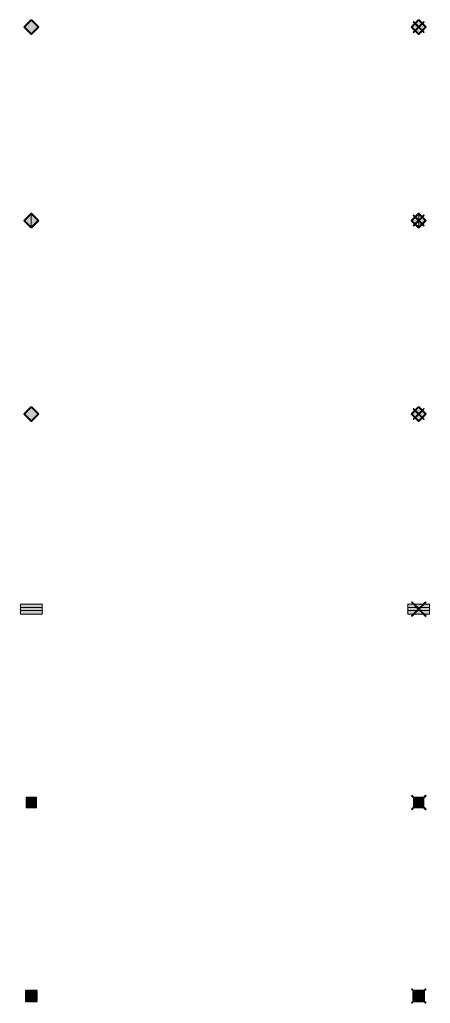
# Model space of a CAD drawing. Header units: metres. Extents: x -3 to 16, y 4 to 533.
# Drawn here: x -0.3 to 10.3, y 104.96 to 130.38 of the extents above; entities that cross this region are included whole.
import ezdxf

# ---------------------------------------------------------------- set-up
doc = ezdxf.new("R2010")
doc.units = ezdxf.units.M

# ---------------------------------------------------------------- blocks, each defined once
blk = doc.blocks.new('SIS-BORD_611')
at = {"lineweight": 0, "true_color": 0xf6f6f6, "extrusion": (0, 0, -1)}
h = blk.add_hatch(color=7, dxfattribs=at)
h.paths.add_polyline_path([(-150, 275), (-150, 25, 0.414214), (-125, 0), (125, 0, 0.414214), (150, 25), (150, 275, 0.414214), (125, 300), (-125, 300, 0.414214)])
h.paths.add_polyline_path([(-125, 290), (125, 290, -0.414214), (140, 275), (140, 25, -0.414214), (125, 10), (-125, 10, -0.414214), (-140, 25), (-140, 275, -0.414214)], flags=16)
at = {"lineweight": 0, "true_color": 0x1e1e1d, "extrusion": (0, 0, -1)}
h = blk.add_hatch(color=250, dxfattribs=at)
h.paths.add_polyline_path([(-140, 275), (-140, 25, 0.414214), (-125, 10), (125, 10, 0.414214), (140, 25), (140, 275, 0.414214), (125, 290), (-125, 290, 0.414214)])
h.paths.add_polyline_path([(125, 280, -0.414214), (130, 275), (130, 31), (-119, 280)], flags=16)
h.paths.add_polyline_path([(-125, 20, -0.414214), (-130, 25), (-130, 269), (119, 20)], flags=16)
at = {"lineweight": 0, "true_color": 0xf6f6f6, "extrusion": (0, 0, -1)}
h = blk.add_hatch(color=7, dxfattribs=at)
h.paths.add_polyline_path([(130, 275, 0.414214), (125, 280), (-119, 280), (130, 31)])
edge = h.paths.add_edge_path(flags=16)
edge.add_arc((0, 225), 37.5, 0, 360)
h = blk.add_hatch(color=7, dxfattribs=at)
h.paths.add_polyline_path([(-130, 25, 0.414214), (-125, 20), (119, 20), (-130, 269)])
edge = h.paths.add_edge_path(flags=16)
edge.add_arc((0, 75), 37.5, 0, 360)
at = {"lineweight": 0, "true_color": 0x1e1e1d}
h = blk.add_hatch(color=250, dxfattribs=at)
edge = h.paths.add_edge_path(flags=0)
edge.add_arc((0, 225), 37.5, 0, 360)
h = blk.add_hatch(color=250, dxfattribs=at)
edge = h.paths.add_edge_path(flags=0)
edge.add_arc((0, 75), 37.5, 0, 360)
at = {"color": 7, "lineweight": 0, "flags": 128}
blk.add_lwpolyline([(125, 300), (-125, 300, 0.414214), (-150, 275), (-150, 25, 0.414214), (-125, 0), (125, 0, 0.414214), (150, 25), (150, 275, 0.414214)], format="xyb", close=True, dxfattribs=at)
blk = doc.blocks.new('SIS-BORD_702')
at = {"lineweight": 0, "true_color": 0x1e1e1d, "extrusion": (0, 0, -1)}
h = blk.add_hatch(color=250, dxfattribs=at)
h.paths.add_polyline_path([(-150, 275), (-150, 25, 0.414214), (-125, 0), (125, 0, 0.414214), (150, 25), (150, 275, 0.414214), (125, 300), (-125, 300, 0.414214)])
h.paths.add_polyline_path([(-130, 275, -0.414214), (-125, 280), (125, 280, -0.414214), (130, 275), (130, 25, -0.414214), (125, 20), (-125, 20, -0.414214), (-130, 25)], flags=16)
at = {"lineweight": 0, "true_color": 0xf6f6f6, "extrusion": (0, 0, -1)}
for points in [[(130, 275, 0.414214), (125, 280), (-125, 280, 0.414214), (-130, 275), (-130, 188), (130, 188)], [(-130, 25, 0.414214), (-125, 20), (125, 20, 0.414214), (130, 25), (130, 113), (-130, 113)]]:
    blk.add_hatch(color=7, dxfattribs=at).paths.add_polyline_path(points)
at = {"color": 7, "lineweight": 0, "true_color": 0xf6f6f6, "flags": 128}
for points in [[(-130, 275, -0.414214), (-125, 280), (125, 280, -0.414214), (130, 275), (130, 188), (-130, 188)], [(130, 25, -0.414214), (125, 20), (-125, 20, -0.414214), (-130, 25), (-130, 113), (130, 113)]]:
    blk.add_lwpolyline(points, format="xyb", close=True, dxfattribs=at)
at = {"color": 12, "lineweight": 0, "true_color": 0xcc0605, "flags": 128}
blk.add_lwpolyline([(130, 113), (-130, 113), (-130, 188), (130, 188)], close=True, dxfattribs=at)
at = {"color": 12, "lineweight": 0, "true_color": 0xcc0605}
blk.add_solid([(130, 113), (-130, 113), (130, 188), (-130, 188)], dxfattribs=at)
blk = doc.blocks.new('SIS-BORD_703')
at = {"lineweight": 0, "true_color": 0x1e1e1d, "extrusion": (0, 0, -1)}
h = blk.add_hatch(color=250, dxfattribs=at)
h.paths.add_polyline_path([(-300, 275), (-300, 25, 0.414214), (-275, 0), (275, 0, 0.414214), (300, 25), (300, 275, 0.414214), (275, 300), (-275, 300, 0.414214)])
h.paths.add_polyline_path([(-280, 275, -0.414214), (-275, 280), (275, 280, -0.414214), (280, 275), (280, 25, -0.414214), (275, 20), (-275, 20, -0.414214), (-280, 25)], flags=16)
at = {"lineweight": 0, "true_color": 0xf6f6f6, "extrusion": (0, 0, -1)}
for points in [[(280, 275, 0.414214), (275, 280), (-275, 280, 0.414214), (-280, 275), (-280, 188), (280, 188)], [(-280, 25, 0.414214), (-275, 20), (275, 20, 0.414214), (280, 25), (280, 112), (-280, 112)]]:
    blk.add_hatch(color=7, dxfattribs=at).paths.add_polyline_path(points)
at = {"color": 7, "lineweight": 0, "true_color": 0xf6f6f6, "flags": 128}
for points in [[(-280, 275, -0.414214), (-275, 280), (275, 280, -0.414214), (280, 275), (280, 188), (-280, 188)], [(280, 25, -0.414214), (275, 20), (-275, 20, -0.414214), (-280, 25), (-280, 112), (280, 112)]]:
    blk.add_lwpolyline(points, format="xyb", close=True, dxfattribs=at)
at = {"color": 12, "lineweight": 0, "true_color": 0xcc0605, "flags": 128}
blk.add_lwpolyline([(280, 112), (-280, 112), (-280, 188), (280, 188)], close=True, dxfattribs=at)
at = {"color": 12, "lineweight": 0, "true_color": 0xcc0605}
blk.add_solid([(280, 112), (-280, 112), (280, 188), (-280, 188)], dxfattribs=at)
blk = doc.blocks.new('SIS-BORD_901_AVENIO')
at = {"lineweight": 0, "true_color": 0xf6f6f6, "extrusion": (0, 0, -1)}
h = blk.add_hatch(color=7, dxfattribs=at)
h.paths.add_polyline_path([(-14, 374), (-184, 204, 0.414214), (-184, 176), (-14, 6, 0.414214), (14, 6), (184, 176, 0.414214), (184, 204), (14, 374, 0.414214)])
edge = h.paths.add_edge_path(flags=16)
edge.add_line((11, 363), (173, 200))
edge.add_ellipse((163, 190), major_axis=(0, 15), ratio=0.999479, start_angle=225.0149, end_angle=315.0149, ccw=False)
edge.add_line((173, 179), (11, 16))
edge.add_ellipse((0, 27), major_axis=(0, 15), ratio=0.999479, start_angle=135.0149, end_angle=225.0149, ccw=False)
edge.add_line((-11, 16), (-173, 179))
edge.add_ellipse((-163, 190), major_axis=(0, -15), ratio=0.999479, start_angle=225.0149, end_angle=315.0149, ccw=False)
edge.add_line((-173, 200), (-11, 363))
edge.add_ellipse((0, 352), major_axis=(0, 15), ratio=0.999479, start_angle=-45.0149, end_angle=44.9851, ccw=False)
at = {"lineweight": 0, "true_color": 0x1e1e1d, "extrusion": (0, 0, -1)}
h = blk.add_hatch(color=250, dxfattribs=at)
h.paths.add_polyline_path([(-11, 363), (-173, 200, 0.414214), (-173, 179), (-11, 16, 0.414214), (11, 16), (173, 179, 0.414214), (173, 200), (11, 363, 0.414214)])
edge = h.paths.add_edge_path(flags=16)
edge.add_line((-4, 24), (-166, 186))
edge.add_ellipse((-163, 190), major_axis=(0, -5), ratio=0.999479, start_angle=224.9851, end_angle=314.9851, ccw=False)
edge.add_line((-166, 193), (-4, 356))
edge.add_ellipse((0, 352), major_axis=(0, -5), ratio=0.999479, start_angle=135.0149, end_angle=225.0149, ccw=False)
edge.add_line((4, 356), (166, 193))
edge.add_ellipse((163, 190), major_axis=(0, 5), ratio=0.999479, start_angle=224.9851, end_angle=314.9851, ccw=False)
edge.add_line((166, 186), (4, 24))
edge.add_ellipse((0, 27), major_axis=(0, 5), ratio=0.999479, start_angle=135.0149, end_angle=225.0149, ccw=False)
at = {"lineweight": 0, "true_color": 0xa52019, "extrusion": (0, 0, -1)}
blk.add_hatch(color=24, dxfattribs=at).paths.add_polyline_path([(-4, 356), (-166, 193, 0.414214), (-166, 186), (-4, 24, 0.414214), (4, 24), (166, 186, 0.414214), (166, 193), (4, 356, 0.414214)])
at = {"color": 7, "lineweight": 0, "flags": 128}
blk.add_lwpolyline([(184, 204), (14, 374, 0.414214), (-14, 374), (-184, 204, 0.414214), (-184, 176), (-14, 6, 0.414214), (14, 6), (184, 176, 0.414214)], format="xyb", close=True, dxfattribs=at)
at = {"color": 24, "lineweight": 0, "true_color": 0xa52019, "flags": 128}
blk.add_lwpolyline([(4, 356), (166, 193, -0.414214), (166, 186), (4, 24, -0.414214), (-4, 24), (-166, 186, -0.414214), (-166, 193), (-4, 356, -0.414214)], format="xyb", close=True, dxfattribs=at)
blk = doc.blocks.new('SIS-BORD_901_AVENIO_REGIOCITADIS')
at = {"lineweight": 0, "true_color": 0xf6f6f6, "extrusion": (0, 0, -1)}
h = blk.add_hatch(color=7, dxfattribs=at)
h.paths.add_polyline_path([(-14, 374), (-184, 204, 0.414214), (-184, 176), (-14, 6, 0.414214), (14, 6), (184, 176, 0.414214), (184, 204), (14, 374, 0.414214)])
edge = h.paths.add_edge_path(flags=16)
edge.add_line((11, 363), (173, 200))
edge.add_ellipse((163, 190), major_axis=(0, 15), ratio=0.999479, start_angle=225.0149, end_angle=315.0149, ccw=False)
edge.add_line((173, 179), (11, 16))
edge.add_ellipse((0, 27), major_axis=(0, 15), ratio=0.999479, start_angle=135.0149, end_angle=225.0149, ccw=False)
edge.add_line((-11, 16), (-173, 179))
edge.add_ellipse((-163, 190), major_axis=(0, -15), ratio=0.999479, start_angle=225.0149, end_angle=315.0149, ccw=False)
edge.add_line((-173, 200), (-11, 363))
edge.add_ellipse((0, 352), major_axis=(0, 15), ratio=0.999479, start_angle=-45.0149, end_angle=44.9851, ccw=False)
at = {"lineweight": 0, "true_color": 0x1e1e1d, "extrusion": (0, 0, -1)}
h = blk.add_hatch(color=250, dxfattribs=at)
h.paths.add_polyline_path([(-11, 363), (-173, 200, 0.414214), (-173, 179), (-11, 16, 0.414214), (11, 16), (173, 179, 0.414214), (173, 200), (11, 363, 0.414214)])
edge = h.paths.add_edge_path(flags=16)
edge.add_line((-4, 24), (-166, 186))
edge.add_ellipse((-163, 190), major_axis=(0, -5), ratio=0.999479, start_angle=224.9851, end_angle=314.9851, ccw=False)
edge.add_line((-166, 193), (-4, 356))
edge.add_ellipse((0, 352), major_axis=(0, -5), ratio=0.999479, start_angle=135.0149, end_angle=225.0149, ccw=False)
edge.add_line((4, 356), (166, 193))
edge.add_ellipse((163, 190), major_axis=(0, 5), ratio=0.999479, start_angle=224.9851, end_angle=314.9851, ccw=False)
edge.add_line((166, 186), (4, 24))
edge.add_ellipse((0, 27), major_axis=(0, 5), ratio=0.999479, start_angle=135.0149, end_angle=225.0149, ccw=False)
at = {"lineweight": 0, "true_color": 0x063971, "extrusion": (0, 0, -1)}
h = blk.add_hatch(color=156, dxfattribs=at)
edge = h.paths.add_edge_path()
edge.add_line((4, 24), (166, 186))
edge.add_ellipse((163, 190), major_axis=(0, 5), ratio=0.999479, start_angle=224.9851, end_angle=314.9851)
edge.add_line((166, 193), (4, 356))
edge.add_ellipse((0, 352), major_axis=(0, -5), ratio=0.999479, start_angle=135.0149, end_angle=180.0149)
edge.add_line((0, 357), (0, 22))
edge.add_ellipse((0, 27), major_axis=(0, 5), ratio=0.999479, start_angle=179.9851, end_angle=225.0149)
at = {"lineweight": 0, "true_color": 0xa52019, "extrusion": (0, 0, -1)}
h = blk.add_hatch(color=24, dxfattribs=at)
edge = h.paths.add_edge_path()
edge.add_line((-4, 356), (-166, 193))
edge.add_ellipse((-163, 190), major_axis=(0, -5), ratio=0.999479, start_angle=224.9851, end_angle=314.9851)
edge.add_line((-166, 186), (-4, 24))
edge.add_ellipse((0, 27), major_axis=(0, 5), ratio=0.999479, start_angle=135.0149, end_angle=179.9851)
edge.add_line((0, 22), (0, 357))
edge.add_ellipse((0, 352), major_axis=(0, -5), ratio=0.999479, start_angle=180.0149, end_angle=225.0149)
at = {"color": 7, "lineweight": 0, "flags": 128}
blk.add_lwpolyline([(184, 204), (14, 374, 0.414214), (-14, 374), (-184, 204, 0.414214), (-184, 176), (-14, 6, 0.414214), (14, 6), (184, 176, 0.414214)], format="xyb", close=True, dxfattribs=at)
at = {"color": 156, "lineweight": 0, "true_color": 0x063971}
blk.add_rational_spline([(-4, 24), (-85, 105), (-166, 186), (-170, 190), (-166, 193), (-85, 275), (-4, 356), (-2, 357), (0, 357), (0, 190), (0, 22), (-2, 22), (-4, 24)], [1, 1, 1, 0.707108376163, 1, 1, 1, 0.923879518776, 1, 1, 1, 0.923778900558, 1], degree=2, knots=[0, 0, 0, 0.166667, 0.166667, 0.333333, 0.333333, 0.5, 0.5, 0.666667, 0.666667, 0.833333, 0.833333, 1, 1, 1], dxfattribs=at)
at = {"color": 24, "lineweight": 0, "true_color": 0xa52019}
blk.add_rational_spline([(4, 356), (85, 275), (166, 193), (170, 190), (166, 186), (85, 105), (4, 24), (2, 22), (0, 22), (0, 190), (0, 357), (2, 357), (4, 356)], [1, 1, 1, 0.707112580309, 1, 1, 1, 0.923979236882, 1, 1, 1, 0.923872722172, 1], degree=2, knots=[0, 0, 0, 0.166667, 0.166667, 0.333333, 0.333333, 0.5, 0.5, 0.666667, 0.666667, 0.833333, 0.833333, 1, 1, 1], dxfattribs=at)
blk = doc.blocks.new('SIS-BORD_901_GTL8')
at = {"lineweight": 0, "true_color": 0xf6f6f6, "extrusion": (0, 0, -1)}
h = blk.add_hatch(color=7, dxfattribs=at)
h.paths.add_polyline_path([(-14, 374), (-184, 204, 0.414214), (-184, 176), (-14, 6, 0.414214), (14, 6), (184, 176, 0.414214), (184, 204), (14, 374, 0.414214)])
edge = h.paths.add_edge_path(flags=16)
edge.add_line((11, 363), (173, 200))
edge.add_ellipse((163, 190), major_axis=(0, 15), ratio=0.999479, start_angle=225.0149, end_angle=315.0149, ccw=False)
edge.add_line((173, 179), (11, 16))
edge.add_ellipse((0, 27), major_axis=(0, 15), ratio=0.999479, start_angle=135.0149, end_angle=225.0149, ccw=False)
edge.add_line((-11, 16), (-173, 179))
edge.add_ellipse((-163, 190), major_axis=(0, -15), ratio=0.999479, start_angle=225.0149, end_angle=315.0149, ccw=False)
edge.add_line((-173, 200), (-11, 363))
edge.add_ellipse((0, 352), major_axis=(0, 15), ratio=0.999479, start_angle=-45.0149, end_angle=44.9851, ccw=False)
at = {"lineweight": 0, "true_color": 0x1e1e1d, "extrusion": (0, 0, -1)}
h = blk.add_hatch(color=250, dxfattribs=at)
h.paths.add_polyline_path([(-11, 363), (-173, 200, 0.414214), (-173, 179), (-11, 16, 0.414214), (11, 16), (173, 179, 0.414214), (173, 200), (11, 363, 0.414214)])
edge = h.paths.add_edge_path(flags=16)
edge.add_line((-4, 24), (-166, 186))
edge.add_ellipse((-163, 190), major_axis=(0, -5), ratio=0.999479, start_angle=224.9851, end_angle=314.9851, ccw=False)
edge.add_line((-166, 193), (-4, 356))
edge.add_ellipse((0, 352), major_axis=(0, -5), ratio=0.999479, start_angle=135.0149, end_angle=225.0149, ccw=False)
edge.add_line((4, 356), (166, 193))
edge.add_ellipse((163, 190), major_axis=(0, 5), ratio=0.999479, start_angle=224.9851, end_angle=314.9851, ccw=False)
edge.add_line((166, 186), (4, 24))
edge.add_ellipse((0, 27), major_axis=(0, 5), ratio=0.999479, start_angle=135.0149, end_angle=225.0149, ccw=False)
at = {"lineweight": 0, "true_color": 0xfad201, "extrusion": (0, 0, -1)}
blk.add_hatch(color=40, dxfattribs=at).paths.add_polyline_path([(-4, 356), (-166, 193, 0.414214), (-166, 186), (-4, 24, 0.414214), (4, 24), (166, 186, 0.414214), (166, 193), (4, 356, 0.414214)])
at = {"color": 7, "lineweight": 0, "flags": 128}
blk.add_lwpolyline([(184, 204), (14, 374, 0.414214), (-14, 374), (-184, 204, 0.414214), (-184, 176), (-14, 6, 0.414214), (14, 6), (184, 176, 0.414214)], format="xyb", close=True, dxfattribs=at)
at = {"color": 40, "lineweight": 0, "true_color": 0xfad201, "flags": 128}
blk.add_lwpolyline([(4, 356), (166, 193, -0.414214), (166, 186), (4, 24, -0.414214), (-4, 24), (-166, 186, -0.414214), (-166, 193), (-4, 356, -0.414214)], format="xyb", close=True, dxfattribs=at)
blk = doc.blocks.new('V-SIS-BORD_611')
at = {"lineweight": 0, "extrusion": (0, 0, -1)}
blk.add_hatch(color=1, dxfattribs=at).paths.add_polyline_path([(0, 164), (-174, 339), (-189, 325), (-14, 150), (-189, -24), (-174, -38), (0, 136), (175, -38), (189, -24), (14, 150), (189, 325), (175, 339)], flags=0)
at = {"lineweight": 0, "true_color": 0xf6f6f6, "extrusion": (0, 0, -1)}
h = blk.add_hatch(color=7, dxfattribs=at)
h.paths.add_polyline_path([(-150, 275), (-150, 25, 0.414214), (-125, 0), (125, 0, 0.414214), (150, 25), (150, 275, 0.414214), (125, 300), (-125, 300, 0.414214)])
h.paths.add_polyline_path([(-125, 290), (125, 290, -0.414214), (140, 275), (140, 25, -0.414214), (125, 10), (-125, 10, -0.414214), (-140, 25), (-140, 275, -0.414214)], flags=16)
at = {"lineweight": 0, "true_color": 0x1e1e1d, "extrusion": (0, 0, -1)}
h = blk.add_hatch(color=250, dxfattribs=at)
h.paths.add_polyline_path([(-140, 275), (-140, 25, 0.414214), (-125, 10), (125, 10, 0.414214), (140, 25), (140, 275, 0.414214), (125, 290), (-125, 290, 0.414214)])
h.paths.add_polyline_path([(125, 280, -0.414214), (130, 275), (130, 31), (-119, 280)], flags=16)
h.paths.add_polyline_path([(-125, 20, -0.414214), (-130, 25), (-130, 269), (119, 20)], flags=16)
at = {"lineweight": 0, "true_color": 0xf6f6f6, "extrusion": (0, 0, -1)}
h = blk.add_hatch(color=7, dxfattribs=at)
h.paths.add_polyline_path([(130, 275, 0.414214), (125, 280), (-119, 280), (130, 31)])
edge = h.paths.add_edge_path(flags=16)
edge.add_arc((0, 225), 37.5, 0, 360)
h = blk.add_hatch(color=7, dxfattribs=at)
h.paths.add_polyline_path([(-130, 25, 0.414214), (-125, 20), (119, 20), (-130, 269)])
edge = h.paths.add_edge_path(flags=16)
edge.add_arc((0, 75), 37.5, 0, 360)
at = {"lineweight": 0, "true_color": 0x1e1e1d}
h = blk.add_hatch(color=250, dxfattribs=at)
edge = h.paths.add_edge_path(flags=0)
edge.add_arc((0, 225), 37.5, 0, 360)
h = blk.add_hatch(color=250, dxfattribs=at)
edge = h.paths.add_edge_path(flags=0)
edge.add_arc((0, 75), 37.5, 0, 360)
at = {"color": 1, "lineweight": 0, "flags": 128}
blk.add_lwpolyline([(0, 164), (174, 339), (189, 325), (14, 150), (189, -24), (174, -38), (0, 136), (-175, -38), (-189, -24), (-14, 150), (-189, 325), (-175, 339)], close=True, dxfattribs=at)
at = {"color": 7, "lineweight": 0, "flags": 128}
blk.add_lwpolyline([(125, 300), (-125, 300, 0.414214), (-150, 275), (-150, 25, 0.414214), (-125, 0), (125, 0, 0.414214), (150, 25), (150, 275, 0.414214)], format="xyb", close=True, dxfattribs=at)
blk = doc.blocks.new('V-SIS-BORD_702')
at = {"lineweight": 0, "extrusion": (0, 0, -1)}
blk.add_hatch(color=1, dxfattribs=at).paths.add_polyline_path([(0, 164), (-174, 339), (-189, 325), (-14, 150), (-189, -24), (-174, -38), (0, 136), (175, -38), (189, -24), (14, 150), (189, 325), (175, 339)], flags=0)
at = {"lineweight": 0, "true_color": 0x1e1e1d, "extrusion": (0, 0, -1)}
h = blk.add_hatch(color=250, dxfattribs=at)
h.paths.add_polyline_path([(-150, 275), (-150, 25, 0.414214), (-125, 0), (125, 0, 0.414214), (150, 25), (150, 275, 0.414214), (125, 300), (-125, 300, 0.414214)])
h.paths.add_polyline_path([(-130, 275, -0.414214), (-125, 280), (125, 280, -0.414214), (130, 275), (130, 25, -0.414214), (125, 20), (-125, 20, -0.414214), (-130, 25)], flags=16)
at = {"lineweight": 0, "true_color": 0xf6f6f6, "extrusion": (0, 0, -1)}
for points in [[(130, 275, 0.414214), (125, 280), (-125, 280, 0.414214), (-130, 275), (-130, 188), (130, 188)], [(-130, 25, 0.414214), (-125, 20), (125, 20, 0.414214), (130, 25), (130, 113), (-130, 113)]]:
    blk.add_hatch(color=7, dxfattribs=at).paths.add_polyline_path(points)
at = {"color": 1, "lineweight": 0, "flags": 128}
blk.add_lwpolyline([(0, 164), (174, 339), (189, 325), (14, 150), (189, -24), (174, -38), (0, 136), (-175, -38), (-189, -24), (-14, 150), (-189, 325), (-175, 339)], close=True, dxfattribs=at)
at = {"color": 7, "lineweight": 0, "true_color": 0xf6f6f6, "flags": 128}
for points in [[(-130, 275, -0.414214), (-125, 280), (125, 280, -0.414214), (130, 275), (130, 188), (-130, 188)], [(130, 25, -0.414214), (125, 20), (-125, 20, -0.414214), (-130, 25), (-130, 113), (130, 113)]]:
    blk.add_lwpolyline(points, format="xyb", close=True, dxfattribs=at)
at = {"color": 12, "lineweight": 0, "true_color": 0xcc0605, "flags": 128}
blk.add_lwpolyline([(130, 113), (-130, 113), (-130, 188), (130, 188)], close=True, dxfattribs=at)
at = {"color": 12, "lineweight": 0, "true_color": 0xcc0605}
blk.add_solid([(130, 113), (-130, 113), (130, 188), (-130, 188)], dxfattribs=at)
blk = doc.blocks.new('V-SIS-BORD_703')
at = {"lineweight": 0, "true_color": 0x1e1e1d, "extrusion": (0, 0, -1)}
h = blk.add_hatch(color=250, dxfattribs=at)
h.paths.add_polyline_path([(-300, 275), (-300, 25, 0.414214), (-275, 0), (275, 0, 0.414214), (300, 25), (300, 275, 0.414214), (275, 300), (-275, 300, 0.414214)])
h.paths.add_polyline_path([(-280, 275, -0.414214), (-275, 280), (275, 280, -0.414214), (280, 275), (280, 25, -0.414214), (275, 20), (-275, 20, -0.414214), (-280, 25)], flags=16)
at = {"lineweight": 0, "true_color": 0xf6f6f6, "extrusion": (0, 0, -1)}
for points in [[(280, 275, 0.414214), (275, 280), (-275, 280, 0.414214), (-280, 275), (-280, 188), (280, 188)], [(-280, 25, 0.414214), (-275, 20), (275, 20, 0.414214), (280, 25), (280, 112), (-280, 112)]]:
    blk.add_hatch(color=7, dxfattribs=at).paths.add_polyline_path(points)
at = {"lineweight": 0, "extrusion": (0, 0, -1)}
blk.add_hatch(color=1, dxfattribs=at).paths.add_polyline_path([(0, 164), (-174, 339), (-189, 325), (-14, 150), (-189, -24), (-174, -38), (0, 136), (175, -38), (189, -24), (14, 150), (189, 325), (175, 339)], flags=0)
at = {"color": 7, "lineweight": 0, "true_color": 0xf6f6f6, "flags": 128}
for points in [[(-280, 275, -0.414214), (-275, 280), (275, 280, -0.414214), (280, 275), (280, 188), (-280, 188)], [(280, 25, -0.414214), (275, 20), (-275, 20, -0.414214), (-280, 25), (-280, 112), (280, 112)]]:
    blk.add_lwpolyline(points, format="xyb", close=True, dxfattribs=at)
at = {"color": 1, "lineweight": 0, "flags": 128}
blk.add_lwpolyline([(0, 164), (174, 339), (189, 325), (14, 150), (189, -24), (174, -38), (0, 136), (-175, -38), (-189, -24), (-14, 150), (-189, 325), (-175, 339)], close=True, dxfattribs=at)
at = {"color": 12, "lineweight": 0, "true_color": 0xcc0605, "flags": 128}
blk.add_lwpolyline([(280, 112), (-280, 112), (-280, 188), (280, 188)], close=True, dxfattribs=at)
at = {"color": 12, "lineweight": 0, "true_color": 0xcc0605}
blk.add_solid([(280, 112), (-280, 112), (280, 188), (-280, 188)], dxfattribs=at)
blk = doc.blocks.new('V-SIS-BORD_901_AVENIO')
at = {"lineweight": 0, "true_color": 0xf6f6f6, "extrusion": (0, 0, -1)}
h = blk.add_hatch(color=7, dxfattribs=at)
h.paths.add_polyline_path([(-14, 374), (-184, 204, 0.414214), (-184, 176), (-14, 6, 0.414214), (14, 6), (184, 176, 0.414214), (184, 204), (14, 374, 0.414214)])
edge = h.paths.add_edge_path(flags=16)
edge.add_line((11, 363), (173, 200))
edge.add_ellipse((163, 190), major_axis=(0, 15), ratio=0.999479, start_angle=225.0149, end_angle=315.0149, ccw=False)
edge.add_line((173, 179), (11, 16))
edge.add_ellipse((0, 27), major_axis=(0, 15), ratio=0.999479, start_angle=135.0149, end_angle=225.0149, ccw=False)
edge.add_line((-11, 16), (-173, 179))
edge.add_ellipse((-163, 190), major_axis=(0, -15), ratio=0.999479, start_angle=225.0149, end_angle=315.0149, ccw=False)
edge.add_line((-173, 200), (-11, 363))
edge.add_ellipse((0, 352), major_axis=(0, 15), ratio=0.999479, start_angle=-45.0149, end_angle=44.9851, ccw=False)
at = {"lineweight": 0, "true_color": 0x1e1e1d, "extrusion": (0, 0, -1)}
h = blk.add_hatch(color=250, dxfattribs=at)
h.paths.add_polyline_path([(-11, 363), (-173, 200, 0.414214), (-173, 179), (-11, 16, 0.414214), (11, 16), (173, 179, 0.414214), (173, 200), (11, 363, 0.414214)])
edge = h.paths.add_edge_path(flags=16)
edge.add_line((-4, 24), (-166, 186))
edge.add_ellipse((-163, 190), major_axis=(0, -5), ratio=0.999479, start_angle=224.9851, end_angle=314.9851, ccw=False)
edge.add_line((-166, 193), (-4, 356))
edge.add_ellipse((0, 352), major_axis=(0, -5), ratio=0.999479, start_angle=135.0149, end_angle=225.0149, ccw=False)
edge.add_line((4, 356), (166, 193))
edge.add_ellipse((163, 190), major_axis=(0, 5), ratio=0.999479, start_angle=224.9851, end_angle=314.9851, ccw=False)
edge.add_line((166, 186), (4, 24))
edge.add_ellipse((0, 27), major_axis=(0, 5), ratio=0.999479, start_angle=135.0149, end_angle=225.0149, ccw=False)
at = {"lineweight": 0, "true_color": 0xa52019, "extrusion": (0, 0, -1)}
blk.add_hatch(color=24, dxfattribs=at).paths.add_polyline_path([(-4, 356), (-166, 193, 0.414214), (-166, 186), (-4, 24, 0.414214), (4, 24), (166, 186, 0.414214), (166, 193), (4, 356, 0.414214)])
at = {"lineweight": 0, "extrusion": (0, 0, -1)}
blk.add_hatch(color=1, dxfattribs=at).paths.add_polyline_path([(0, 204), (-131, 335), (-145, 321), (-14, 190), (-145, 59), (-131, 45), (0, 176), (131, 45), (145, 59), (14, 190), (145, 321), (131, 335)], flags=0)
at = {"color": 7, "lineweight": 0, "flags": 128}
blk.add_lwpolyline([(184, 204), (14, 374, 0.414214), (-14, 374), (-184, 204, 0.414214), (-184, 176), (-14, 6, 0.414214), (14, 6), (184, 176, 0.414214)], format="xyb", close=True, dxfattribs=at)
at = {"color": 24, "lineweight": 0, "true_color": 0xa52019, "flags": 128}
blk.add_lwpolyline([(4, 356), (166, 193, -0.414214), (166, 186), (4, 24, -0.414214), (-4, 24), (-166, 186, -0.414214), (-166, 193), (-4, 356, -0.414214)], format="xyb", close=True, dxfattribs=at)
at = {"color": 1, "lineweight": 0, "flags": 128}
blk.add_lwpolyline([(0, 204), (131, 335), (145, 321), (14, 190), (145, 59), (131, 45), (0, 176), (-131, 45), (-145, 59), (-14, 190), (-145, 321), (-131, 335)], close=True, dxfattribs=at)
blk = doc.blocks.new('V-SIS-BORD_901_AVENIO_REGIOCITADIS')
at = {"lineweight": 0, "true_color": 0xf6f6f6, "extrusion": (0, 0, -1)}
h = blk.add_hatch(color=7, dxfattribs=at)
h.paths.add_polyline_path([(-14, 374), (-184, 204, 0.414214), (-184, 176), (-14, 6, 0.414214), (14, 6), (184, 176, 0.414214), (184, 204), (14, 374, 0.414214)])
edge = h.paths.add_edge_path(flags=16)
edge.add_line((11, 363), (173, 200))
edge.add_ellipse((163, 190), major_axis=(0, 15), ratio=0.999479, start_angle=225.0149, end_angle=315.0149, ccw=False)
edge.add_line((173, 179), (11, 16))
edge.add_ellipse((0, 27), major_axis=(0, 15), ratio=0.999479, start_angle=135.0149, end_angle=225.0149, ccw=False)
edge.add_line((-11, 16), (-173, 179))
edge.add_ellipse((-163, 190), major_axis=(0, -15), ratio=0.999479, start_angle=225.0149, end_angle=315.0149, ccw=False)
edge.add_line((-173, 200), (-11, 363))
edge.add_ellipse((0, 352), major_axis=(0, 15), ratio=0.999479, start_angle=-45.0149, end_angle=44.9851, ccw=False)
at = {"lineweight": 0, "true_color": 0x1e1e1d, "extrusion": (0, 0, -1)}
h = blk.add_hatch(color=250, dxfattribs=at)
h.paths.add_polyline_path([(-11, 363), (-173, 200, 0.414214), (-173, 179), (-11, 16, 0.414214), (11, 16), (173, 179, 0.414214), (173, 200), (11, 363, 0.414214)])
edge = h.paths.add_edge_path(flags=16)
edge.add_line((-4, 24), (-166, 186))
edge.add_ellipse((-163, 190), major_axis=(0, -5), ratio=0.999479, start_angle=224.9851, end_angle=314.9851, ccw=False)
edge.add_line((-166, 193), (-4, 356))
edge.add_ellipse((0, 352), major_axis=(0, -5), ratio=0.999479, start_angle=135.0149, end_angle=225.0149, ccw=False)
edge.add_line((4, 356), (166, 193))
edge.add_ellipse((163, 190), major_axis=(0, 5), ratio=0.999479, start_angle=224.9851, end_angle=314.9851, ccw=False)
edge.add_line((166, 186), (4, 24))
edge.add_ellipse((0, 27), major_axis=(0, 5), ratio=0.999479, start_angle=135.0149, end_angle=225.0149, ccw=False)
at = {"lineweight": 0, "true_color": 0x063971, "extrusion": (0, 0, -1)}
h = blk.add_hatch(color=156, dxfattribs=at)
edge = h.paths.add_edge_path()
edge.add_line((4, 24), (166, 186))
edge.add_ellipse((163, 190), major_axis=(0, 5), ratio=0.999479, start_angle=224.9851, end_angle=314.9851)
edge.add_line((166, 193), (4, 356))
edge.add_ellipse((0, 352), major_axis=(0, -5), ratio=0.999479, start_angle=135.0149, end_angle=180.0149)
edge.add_line((0, 357), (0, 22))
edge.add_ellipse((0, 27), major_axis=(0, 5), ratio=0.999479, start_angle=179.9851, end_angle=225.0149)
at = {"lineweight": 0, "extrusion": (0, 0, -1)}
blk.add_hatch(color=1, dxfattribs=at).paths.add_polyline_path([(0, 204), (-131, 335), (-145, 321), (-14, 190), (-145, 59), (-131, 45), (0, 175), (131, 45), (145, 59), (14, 190), (145, 321), (131, 335)], flags=0)
at = {"lineweight": 0, "true_color": 0xa52019, "extrusion": (0, 0, -1)}
h = blk.add_hatch(color=24, dxfattribs=at)
edge = h.paths.add_edge_path()
edge.add_line((-4, 356), (-166, 193))
edge.add_ellipse((-163, 190), major_axis=(0, -5), ratio=0.999479, start_angle=224.9851, end_angle=314.9851)
edge.add_line((-166, 186), (-4, 24))
edge.add_ellipse((0, 27), major_axis=(0, 5), ratio=0.999479, start_angle=135.0149, end_angle=179.9851)
edge.add_line((0, 22), (0, 357))
edge.add_ellipse((0, 352), major_axis=(0, -5), ratio=0.999479, start_angle=180.0149, end_angle=225.0149)
at = {"color": 7, "lineweight": 0, "flags": 128}
blk.add_lwpolyline([(184, 204), (14, 374, 0.414214), (-14, 374), (-184, 204, 0.414214), (-184, 176), (-14, 6, 0.414214), (14, 6), (184, 176, 0.414214)], format="xyb", close=True, dxfattribs=at)
at = {"color": 1, "lineweight": 0, "flags": 128}
blk.add_lwpolyline([(0, 204), (131, 335), (145, 321), (14, 190), (145, 59), (131, 45), (0, 175), (-131, 45), (-145, 59), (-14, 190), (-145, 321), (-131, 335)], close=True, dxfattribs=at)
at = {"color": 156, "lineweight": 0, "true_color": 0x063971}
blk.add_rational_spline([(-4, 24), (-85, 105), (-166, 186), (-170, 190), (-166, 193), (-85, 275), (-4, 356), (-2, 357), (0, 357), (0, 190), (0, 22), (-2, 22), (-4, 24)], [1, 1, 1, 0.707108376163, 1, 1, 1, 0.923879518776, 1, 1, 1, 0.923778900558, 1], degree=2, knots=[0, 0, 0, 0.166667, 0.166667, 0.333333, 0.333333, 0.5, 0.5, 0.666667, 0.666667, 0.833333, 0.833333, 1, 1, 1], dxfattribs=at)
at = {"color": 24, "lineweight": 0, "true_color": 0xa52019}
blk.add_rational_spline([(4, 356), (85, 275), (166, 193), (170, 190), (166, 186), (85, 105), (4, 24), (2, 22), (0, 22), (0, 190), (0, 357), (2, 357), (4, 356)], [1, 1, 1, 0.707112580309, 1, 1, 1, 0.923979236882, 1, 1, 1, 0.923872722172, 1], degree=2, knots=[0, 0, 0, 0.166667, 0.166667, 0.333333, 0.333333, 0.5, 0.5, 0.666667, 0.666667, 0.833333, 0.833333, 1, 1, 1], dxfattribs=at)
blk = doc.blocks.new('V-SIS-BORD_901_GTL8')
at = {"lineweight": 0, "true_color": 0xf6f6f6, "extrusion": (0, 0, -1)}
h = blk.add_hatch(color=7, dxfattribs=at)
h.paths.add_polyline_path([(-14, 374), (-184, 204, 0.414214), (-184, 176), (-14, 6, 0.414214), (14, 6), (184, 176, 0.414214), (184, 204), (14, 374, 0.414214)])
edge = h.paths.add_edge_path(flags=16)
edge.add_line((11, 363), (173, 200))
edge.add_ellipse((163, 190), major_axis=(0, 15), ratio=0.999479, start_angle=225.0149, end_angle=315.0149, ccw=False)
edge.add_line((173, 179), (11, 16))
edge.add_ellipse((0, 27), major_axis=(0, 15), ratio=0.999479, start_angle=135.0149, end_angle=225.0149, ccw=False)
edge.add_line((-11, 16), (-173, 179))
edge.add_ellipse((-163, 190), major_axis=(0, -15), ratio=0.999479, start_angle=225.0149, end_angle=315.0149, ccw=False)
edge.add_line((-173, 200), (-11, 363))
edge.add_ellipse((0, 352), major_axis=(0, 15), ratio=0.999479, start_angle=-45.0149, end_angle=44.9851, ccw=False)
at = {"lineweight": 0, "true_color": 0x1e1e1d, "extrusion": (0, 0, -1)}
h = blk.add_hatch(color=250, dxfattribs=at)
h.paths.add_polyline_path([(-11, 363), (-173, 200, 0.414214), (-173, 179), (-11, 16, 0.414214), (11, 16), (173, 179, 0.414214), (173, 200), (11, 363, 0.414214)])
edge = h.paths.add_edge_path(flags=16)
edge.add_line((-4, 24), (-166, 186))
edge.add_ellipse((-163, 190), major_axis=(0, -5), ratio=0.999479, start_angle=224.9851, end_angle=314.9851, ccw=False)
edge.add_line((-166, 193), (-4, 356))
edge.add_ellipse((0, 352), major_axis=(0, -5), ratio=0.999479, start_angle=135.0149, end_angle=225.0149, ccw=False)
edge.add_line((4, 356), (166, 193))
edge.add_ellipse((163, 190), major_axis=(0, 5), ratio=0.999479, start_angle=224.9851, end_angle=314.9851, ccw=False)
edge.add_line((166, 186), (4, 24))
edge.add_ellipse((0, 27), major_axis=(0, 5), ratio=0.999479, start_angle=135.0149, end_angle=225.0149, ccw=False)
at = {"lineweight": 0, "true_color": 0xfad201, "extrusion": (0, 0, -1)}
blk.add_hatch(color=40, dxfattribs=at).paths.add_polyline_path([(-4, 356), (-166, 193, 0.414214), (-166, 186), (-4, 24, 0.414214), (4, 24), (166, 186, 0.414214), (166, 193), (4, 356, 0.414214)])
at = {"lineweight": 0, "extrusion": (0, 0, -1)}
blk.add_hatch(color=1, dxfattribs=at).paths.add_polyline_path([(0, 204), (-131, 335), (-145, 321), (-14, 190), (-145, 59), (-131, 45), (0, 175), (131, 45), (145, 59), (14, 190), (145, 321), (131, 335)], flags=0)
at = {"color": 7, "lineweight": 0, "flags": 128}
blk.add_lwpolyline([(184, 204), (14, 374, 0.414214), (-14, 374), (-184, 204, 0.414214), (-184, 176), (-14, 6, 0.414214), (14, 6), (184, 176, 0.414214)], format="xyb", close=True, dxfattribs=at)
at = {"color": 40, "lineweight": 0, "true_color": 0xfad201, "flags": 128}
blk.add_lwpolyline([(4, 356), (166, 193, -0.414214), (166, 186), (4, 24, -0.414214), (-4, 24), (-166, 186, -0.414214), (-166, 193), (-4, 356, -0.414214)], format="xyb", close=True, dxfattribs=at)
at = {"color": 1, "lineweight": 0, "flags": 128}
blk.add_lwpolyline([(0, 204), (131, 335), (145, 321), (14, 190), (145, 59), (131, 45), (0, 175), (-131, 45), (-145, 59), (-14, 190), (-145, 321), (-131, 335)], close=True, dxfattribs=at)

msp = doc.modelspace()

# ---------------------------------------------------------------- block references
at = {"xscale": 0.001, "yscale": 0.001, "zscale": 0.001}
for name, p in [('SIS-BORD_901_GTL8', (0, 130)), ('V-SIS-BORD_901_GTL8', (10, 130)), ('SIS-BORD_901_AVENIO_REGIOCITADIS', (0, 125)), ('V-SIS-BORD_901_AVENIO_REGIOCITADIS', (10, 125)), ('SIS-BORD_901_AVENIO', (0, 120)), ('V-SIS-BORD_901_AVENIO', (10, 120)), ('SIS-BORD_703', (0, 115)), ('V-SIS-BORD_703', (10, 115)), ('V-SIS-BORD_702', (10, 110)), ('SIS-BORD_702', (0, 110)), ('SIS-BORD_611', (0, 105)), ('V-SIS-BORD_611', (10, 105))]:
    msp.add_blockref(name, p, dxfattribs=at)

doc.saveas('drawing.dxf')
